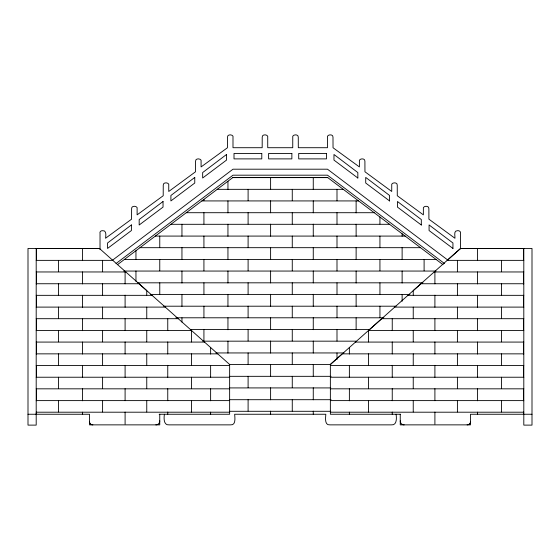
<?xml version="1.0" encoding="UTF-8"?>
<svg xmlns="http://www.w3.org/2000/svg" width="560" height="560" viewBox="0 0 560 560"><rect width="100%" height="100%" fill="white"/><g stroke="black" fill="none" stroke-linecap="round" stroke-linejoin="round"><path stroke-width="0.84" d="M58.429 411.929L58.429 400.61M58.429 388.556L58.429 377.23M58.429 365.183L58.429 353.857M58.429 341.803L58.429 330.484M58.429 318.43L58.429 307.104M58.429 295.057L58.429 283.745M58.429 271.684L58.429 260.365M181.951 322.07L181.951 317.793M181.951 306.39L181.951 294.413M191.492 412.076L191.499 400.61M191.492 388.696L191.499 377.23M191.492 365.323L191.499 353.857M191.492 341.95L191.499 330.484L36.197 330.484M227.948 353.136L227.955 341.166M227.948 329.763L227.955 317.793M227.948 306.39L227.955 294.413M248.101 224.028L248.108 212.709M248.101 200.655L248.108 189.336M248.101 411.026L248.108 399.7M248.101 387.646L248.108 376.327M248.101 364.273L248.108 352.947M248.101 340.9L248.108 329.574M248.101 270.774L248.108 259.462M248.101 247.401L248.108 236.082M292.264 340.9L292.271 329.574M292.264 270.774L292.271 259.462M292.264 247.401L292.271 236.082M292.264 224.028L292.271 212.709M292.264 200.655L292.271 189.336M292.264 411.026L292.271 399.7M292.264 387.646L292.271 376.327M292.264 364.273L292.271 352.947M402.122 301.259L402.122 294.413M413.238 411.929L413.245 400.61M413.238 388.556L413.245 377.23M413.238 365.183L413.245 353.857M413.238 341.803L413.245 330.484M413.238 318.43L413.245 307.104M424.102 270.774L424.109 259.462M457.408 411.929L457.408 400.61M457.408 388.556L457.408 377.23M457.408 365.183L457.408 353.857M457.408 341.803L457.408 330.484M457.408 318.43L457.408 307.104M457.408 295.057L457.408 283.745M457.408 271.684L457.408 260.365M469.476 423.934L469.252 424.137A2.968 2.968 0 0 1 467.397 424.865L467.103 424.865M523.803 260.365L447.188 260.365L460.572 248.444L532 248.444L532 425.117L523.803 425.117L523.803 248.444M400.463 414.253L330.365 414.253L330.365 364.469L460.572 248.444M330.365 364.469L342.279 353.857L523.803 353.857M368.508 341.95L368.501 330.484L381.731 318.696L523.803 318.696M112.56 260.162L232.995 169.197L327.488 169.197L447.923 260.162M116.039 263.522L232.995 175.182L327.488 175.182L444.444 263.522M117.432 264.705L232.995 177.422L327.488 177.422L443.051 264.705M155.82 424.865L156.107 424.865A3.654 3.654 0 0 0 158.431 423.92A4.158 4.158 0 0 0 159.747 420.861M36.197 414.253L36.442 412.16M232.722 177.625L327.761 177.625M217.224 189.336L343.259 189.336M201.873 200.928L358.61 200.928M186.277 212.709L374.206 212.709M170.926 224.301L389.557 224.301M155.323 236.082L405.16 236.082M139.972 247.681L420.511 247.681M159.152 414.253L229.635 414.253L229.635 364.469L99.428 248.444L28 248.444L28 425.117L36.197 425.117L36.197 248.444M36.197 248.584L99.428 248.444M460.411 248.584L523.803 248.584M124.376 259.462L436.107 259.462M36.197 260.365L112.812 260.365M123.788 271.054L435.974 271.054M36.197 271.964L125.825 271.964M434.175 271.964L523.803 271.964M137.69 282.821L422.954 282.821M36.197 283.745L139.041 283.745L146.755 290.612L146.755 295.064M523.803 283.745L420.959 283.745L413.245 290.612L413.245 295.064M150.71 294.413L409.934 294.413M36.197 295.337L152.061 295.337M407.939 295.337L523.803 295.337M163.73 306.201L396.046 306.201M36.197 307.104L165.263 307.104M394.737 307.104L523.803 307.104M175.875 317.793L383.894 317.793M36.197 318.696L178.269 318.696M190.407 329.574L369.726 329.574M368.501 330.484L523.803 330.484M202.783 341.166L356.125 341.166M36.197 342.076L204.512 342.076M355.488 342.076L523.803 342.076M215.943 352.947L343.952 352.947M36.197 353.857L217.721 353.857M229.691 364.546L330.757 364.546M36.197 365.449L229.635 365.449M330.365 365.449L523.803 365.449M229.635 376.327L331.065 376.327M36.197 377.23L229.635 377.23M330.365 377.23L523.803 377.23M229.691 387.919L330.757 387.919M36.197 388.829L229.635 388.829M330.365 388.829L523.803 388.829M229.635 399.7L331.065 399.7M36.197 400.61L229.635 400.61M330.365 400.61L523.803 400.61M229.691 411.292L330.757 411.292M36.197 412.202L229.635 412.202M330.365 412.202L523.803 412.202M28 414.253L89.509 414.253L89.509 424.865L159.754 424.865L159.754 414.253M532 414.253L470.491 414.253L470.491 424.865L400.246 424.865L400.246 414.253M92.897 424.865L92.603 424.865A2.968 2.968 0 0 1 90.748 424.144L90.524 423.934M404.18 424.865L403.893 424.865A3.654 3.654 0 0 1 401.569 423.92A4.158 4.158 0 0 1 400.253 420.861M379.932 236.082L379.939 247.401M379.932 259.462L379.939 270.774M368.501 353.857L368.508 365.323M368.501 377.23L368.508 388.696M368.501 400.61L368.508 412.076M356.125 294.413L356.125 306.39M356.125 317.793L356.125 329.763M203.924 212.709L203.931 224.028M203.924 236.082L203.931 247.401M203.924 259.462L203.931 270.774M203.924 329.574L203.931 340.9M159.761 236.082L159.768 247.401M159.761 259.462L159.768 270.774M523.558 412.16L523.558 414.253M523.551 248.535L523.551 260.547M523.551 271.908L523.551 283.92M523.551 295.288L523.551 307.293M523.551 318.661L523.551 330.666M523.551 342.034L523.551 354.046M523.551 365.407L523.551 377.419M523.551 388.787L523.551 400.792M501.571 260.365L501.571 271.684M501.571 283.745L501.571 295.057M501.571 307.104L501.571 318.43M501.571 330.484L501.571 341.803M501.571 353.857L501.571 365.183M501.571 377.23L501.571 388.556M501.571 400.61L501.571 411.929M477.561 248.535L477.561 260.547M477.561 271.908L477.561 283.92M477.561 295.288L477.561 307.293M477.561 318.661L477.561 330.666M477.561 342.034L477.561 354.046M477.561 365.407L477.561 377.419M477.561 388.787L477.561 400.792M477.561 412.16L477.561 414.253M460.453 248.787L460.453 233.324C461.055 231.504 458.99 230.461 457.485 230.671C453.362 230.608 455.182 235.76 454.951 238.259L428.911 219.177L428.869 208.586C429.17 205.786 424.536 205.611 423.367 207.592L423.367 214.858L397.285 195.741L397.236 185.15C397.537 182.35 392.91 182.182 391.734 184.156L391.734 191.471L364.952 171.773L364.903 161.175C365.204 158.375 360.577 158.207 359.401 160.188L359.401 166.929L333.039 147.749L332.99 137.158C333.291 134.358 328.65 134.183 327.488 136.178L327.488 147.714L298.305 147.714L298.27 137.088C298.494 134.337 293.853 134.197 292.761 136.213L292.747 147.714L267.736 147.714L267.722 136.213C266.63 134.197 261.989 134.337 262.213 137.088L262.178 147.714L232.995 147.714L232.995 136.178C231.833 134.183 227.192 134.358 227.493 137.158L227.451 147.749L201.082 166.929L201.082 160.188C199.906 158.207 195.279 158.375 195.58 161.175L195.531 171.773L168.749 191.471L168.749 184.156C167.573 182.182 162.946 182.35 163.247 185.15L163.205 195.741L137.116 214.858L137.116 207.592C135.947 205.611 131.313 205.786 131.614 208.586L131.572 219.177L105.532 238.259C105.959 235.368 106.729 229.943 102.235 230.685C100.912 230.741 99.519 231.854 100.03 233.324L100.03 249.655M434.903 271.824L434.903 283.836M434.903 295.197L434.903 307.209M434.903 318.577L434.903 330.582M434.903 341.95L434.903 353.955M434.903 365.323L434.903 377.335M434.903 388.696L434.903 400.708M434.903 412.076L434.903 424.081M402.122 233.786L402.122 236.257M402.122 247.632L402.122 259.637M402.122 271.005L402.122 283.017M396.074 414.253C396.655 417.767 397.068 425.593 391.342 424.865L329.994 424.865C324.296 425.53 325.633 417.452 325.829 414.253L234.654 414.253C234.857 417.452 236.187 425.53 230.489 424.865L169.141 424.865C163.415 425.593 163.828 417.767 164.409 414.253M392.245 318.577L392.245 330.582M392.245 341.95L392.245 353.955M392.245 365.323L392.245 377.335M392.245 388.696L392.245 400.708M392.238 412.076L392.238 414.253M379.932 217.028L379.932 224.028M379.939 282.828L379.939 294.154M379.939 306.208L379.939 317.527M356.125 200.879L356.125 212.891M356.125 224.259L356.125 236.264M356.125 247.632L356.125 259.637M356.125 271.005L356.125 283.017M349.377 347.522L349.377 354.046M349.377 365.407L349.377 377.419M349.377 388.787L349.377 400.792M349.377 412.16L349.377 414.253M336.994 189.336L337.001 200.795M336.994 212.709L337.001 224.168M336.994 236.082L337.001 247.541M336.994 259.462L337.001 270.921M337.001 282.828L337.001 294.294M337.001 306.208L337.001 317.667M336.994 329.574L337.001 341.04M336.994 352.947L337.001 359.506M313.264 177.422L313.264 189.427M313.264 200.795L313.264 212.807M313.264 224.168L313.264 236.18M313.264 247.541L313.264 259.553M313.264 270.921L313.264 282.926M313.264 294.294L313.264 306.306M313.264 317.667L313.264 329.679M313.264 341.04L313.264 353.052M313.264 364.42L313.264 376.425M313.264 387.793L313.264 399.798M313.257 411.166L313.257 414.26M292.264 282.828L292.264 294.154M292.264 306.208L292.264 317.527M270.606 177.422L270.606 189.427M270.606 200.795L270.606 212.807M270.606 224.168L270.606 236.18M270.606 247.548L270.606 259.553M270.606 270.921L270.606 282.926M270.606 294.294L270.606 306.306M270.606 317.667L270.606 329.679M270.606 341.04L270.606 353.052M270.606 364.42L270.606 376.425M270.606 387.793L270.606 399.798M270.599 411.166L270.599 414.26M248.101 282.828L248.101 294.154M248.101 306.208L248.101 317.527M227.955 181.237L227.955 189.518M227.948 200.879L227.948 212.891M227.948 224.259L227.948 236.264M227.948 247.632L227.948 259.637M227.948 271.005L227.948 283.017M210.623 347.522L210.623 354.046M210.623 365.407L210.623 377.419M210.623 388.787L210.623 400.792M210.623 412.16L210.623 414.253M203.924 199.381L203.924 200.655M203.931 282.828L203.931 294.154M203.931 306.208L203.931 317.527M181.951 224.259L181.951 236.264M181.951 247.632L181.951 259.637M181.951 271.005L181.951 283.017M167.755 318.577L167.755 330.582M167.755 341.95L167.755 353.955M167.755 365.323L167.755 377.335M167.755 388.696L167.755 400.708M167.762 412.076L167.762 414.253M159.768 282.828L159.768 294.154M146.755 307.104L146.762 318.43M146.755 330.484L146.762 341.803M146.755 353.857L146.762 365.183M146.755 377.23L146.762 388.556M146.755 400.61L146.762 411.929M135.954 250.712L135.954 259.637M135.954 271.005L135.954 281.302M125.097 271.824L125.097 283.836M125.097 295.197L125.097 307.209M125.097 318.577L125.097 330.582M125.097 341.95L125.097 353.955M125.097 365.323L125.097 377.335M125.097 388.696L125.097 400.708M125.097 412.076L125.097 424.081M102.592 260.365L102.592 271.684M102.592 283.745L102.592 295.057M102.592 307.104L102.592 318.43M102.592 330.484L102.592 341.803M102.592 353.857L102.592 365.183M102.592 377.23L102.592 388.556M102.592 400.61L102.592 411.929M82.439 248.535L82.439 260.547M82.439 271.908L82.439 283.92M82.439 295.288L82.439 307.293M82.439 318.661L82.439 330.666M82.439 342.034L82.439 354.046M82.439 365.407L82.439 377.419M82.439 388.787L82.439 400.792M82.439 412.16L82.439 414.253M36.449 248.535L36.449 260.547M36.449 271.908L36.449 283.92M36.449 295.288L36.449 307.293M36.449 318.661L36.449 330.666M36.449 342.034L36.449 354.046M36.449 365.407L36.449 377.419M36.449 388.787L36.449 400.792M470.477 421.463A3.395 3.395 0 0 1 469.483 423.948M90.517 423.948A3.395 3.395 0 0 1 89.523 421.463M131.404 224.931L107.541 242.991L107.541 248.444L131.404 230.538L131.404 224.931M194.761 177.422L170.898 195.482L170.898 200.935L194.761 183.029L194.761 177.422M163.037 201.495L139.174 219.555L139.174 225.008L163.037 207.102L163.037 201.495M226.513 154.49L202.657 172.55L202.657 178.003L226.513 160.097L226.513 154.49M261.786 153.44L234.01 153.44L234.01 158.886L261.786 158.886L261.786 153.44M291.865 153.44L268.611 153.44L268.611 158.886L291.865 158.886L291.865 153.44M326.473 153.44L298.697 153.44L298.697 158.886L326.473 158.886L326.473 153.44M389.585 200.935L365.722 183.029L365.722 177.422L389.585 195.482L389.585 200.935M452.942 248.444L429.079 230.538L429.079 224.931L452.942 242.991L452.942 248.444M421.309 225.008L397.446 207.102L397.446 201.495L421.309 219.555L421.309 225.008M357.833 178.003L333.97 160.097L333.97 154.49L357.833 172.55L357.833 178.003"/></g></svg>
